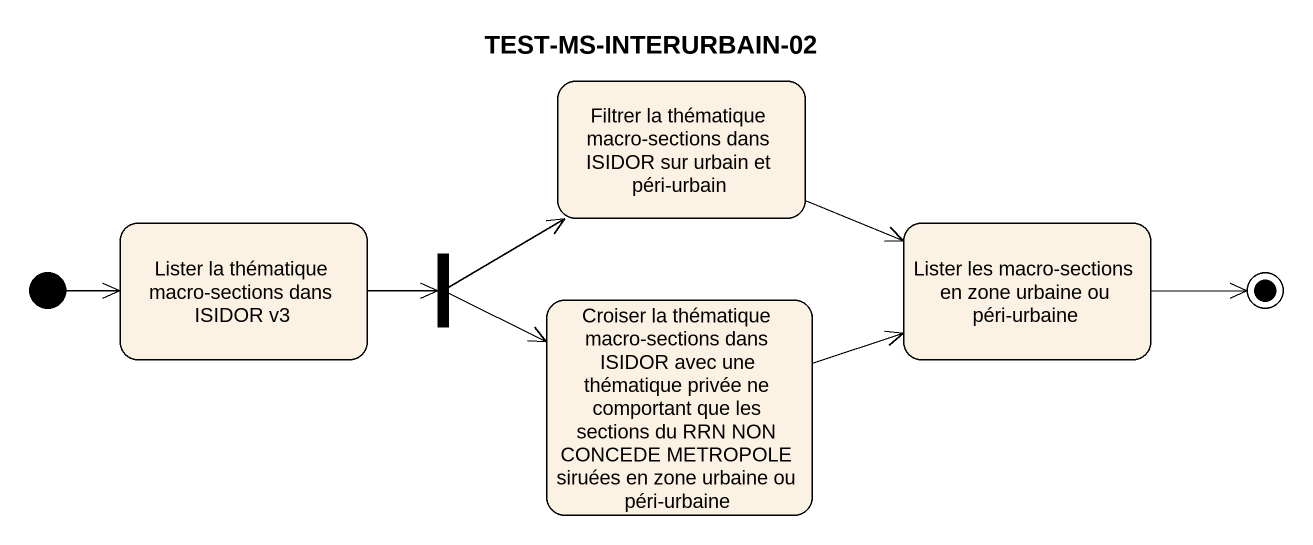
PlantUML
@startuml
title TEST-MS-INTERURBAIN-02
hide empty description
state "Filtrer la thématique macro-sections dans ISIDOR sur urbain et péri-urbain" as Filtrer_la_thématique_macro
state "Lister la thématique macro-sections dans ISIDOR v3" as Lister_la_thématique_macro
state "Lister les macro-sections en zone urbaine ou péri-urbaine" as Lister_les_macro_sections
state fork1 <<fork>>
state "Croiser la thématique macro-sections dans ISIDOR avec une thématique privée ne comportant que les sections du RRN NON CONCEDE METROPOLE siruées en zone urbaine ou péri-urbaine" as Croiser_la_thématique_macro
[*] -right-> Lister_la_thématique_macro
Filtrer_la_thématique_macro -right-> Lister_les_macro_sections
Lister_la_thématique_macro -right-> fork1
fork1 -right-> Filtrer_la_thématique_macro
fork1 -right-> Croiser_la_thématique_macro
Croiser_la_thématique_macro -right-> Lister_les_macro_sections
Lister_les_macro_sections -right-> [*]
@enduml
